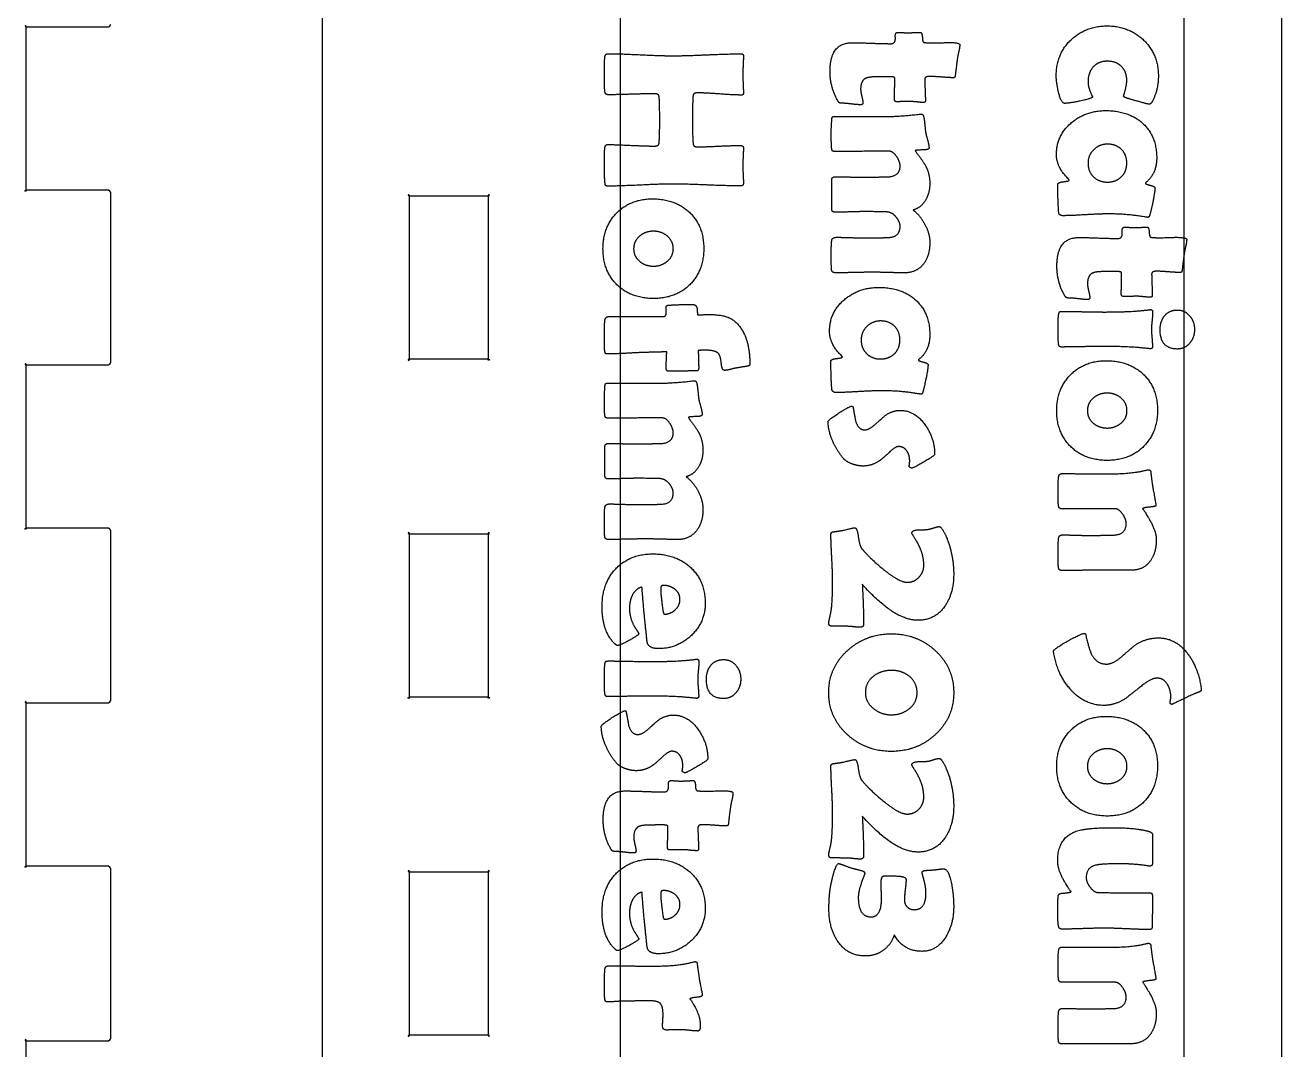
# Model space of a CAD drawing. Header units: millimetres. Extents: x 10 to 778, y 22 to 238.
# Drawn here: x 328.86 to 373.48, y 102.38 to 138.76 of the extents above; entities that cross this region are included whole.
import ezdxf

# ---------------------------------------------------------------- set-up
doc = ezdxf.new("R2010")
doc.units = ezdxf.units.MM
doc.layers.get('0').update_dxf_attribs({"linetype": 'CONTINUOUS'})

msp = doc.modelspace()

# ---------------------------------------------------------------- linework, layer by layer
for p, q in [((359.732, 136.615), (359.732, 136.878)), ((357.5, 132.221), (357.5, 133.283)), ((367.787, 129.699), (367.787, 129.961)), ((349.588, 128.415), (351.519, 128.415)), ((349.445, 122.752), (349.445, 123.814)), ((367.57, 121.587), (365.678, 121.587)), ((368.138, 119.408), (367.02, 119.408)), ((351.677, 110.047), (351.677, 110.31)), ((367.57, 104.776), (365.678, 104.776)), ((368.138, 102.596), (367.02, 102.596))]:
    msp.add_line(p, q)
for points in [[(373.479, 24.801), (373.479, 234.8)], [(339.4, 212.408), (339.4, 47.192)], [(328.9, 96.9), (328.9, 102.7), (328.9, 102.711), (328.885, 102.742), (328.862, 102.738), (328.858, 102.715), (328.889, 102.7), (328.9, 102.7), (331.8, 102.7), (331.816, 102.7), (331.87, 102.73), (331.9, 102.784), (331.9, 102.8), (331.9, 108.8), (331.9, 108.818), (331.87, 108.87), (331.816, 108.899), (331.8, 108.899), (328.9, 108.899), (328.9, 108.89), (328.885, 108.858), (328.862, 108.862), (328.858, 108.886), (328.889, 108.899), (328.9, 108.899), (328.9, 114.7), (328.9, 114.711), (328.885, 114.742), (328.862, 114.738), (328.858, 114.715), (328.889, 114.7), (328.9, 114.7), (331.8, 114.7), (331.816, 114.7), (331.87, 114.73), (331.9, 114.784), (331.9, 114.8), (331.9, 120.8), (331.9, 120.818), (331.87, 120.872), (331.816, 120.901), (331.8, 120.901), (328.9, 120.901), (328.9, 120.891), (328.885, 120.86), (328.862, 120.863), (328.858, 120.887), (328.889, 120.901), (328.9, 120.901), (328.9, 126.699), (331.8, 126.699), (331.816, 126.699), (331.87, 126.73), (331.9, 126.784), (331.9, 126.8), (331.9, 132.8), (331.9, 132.818), (331.87, 132.871), (331.816, 132.9), (331.8, 132.9), (328.9, 132.9), (328.9, 132.89), (328.885, 132.858), (328.862, 132.862), (328.858, 132.886), (328.889, 132.9), (328.9, 132.9), (328.9, 138.7), (331.8, 138.7), (331.816, 138.7), (331.87, 138.73), (331.9, 138.783)]]:
    msp.add_lwpolyline(points)
for points in [[(350, 35), (350, 225), (370, 225), (370, 35)], [(328.9, 138.71), (328.885, 138.742), (328.862, 138.738), (328.858, 138.715), (328.889, 138.7), (328.9, 138.7)], [(342.458, 132.715), (342.489, 132.699), (342.5, 132.699), (342.5, 132.711), (342.485, 132.742), (342.462, 132.738)], [(342.5, 129.8), (342.5, 132.699), (345.301, 132.699), (345.301, 126.901), (345.31, 126.901), (345.342, 126.887), (345.338, 126.863), (345.314, 126.86), (345.301, 126.891), (345.301, 126.901), (342.5, 126.901)], [(345.301, 132.699), (345.31, 132.699), (345.342, 132.715), (345.338, 132.738), (345.314, 132.742), (345.301, 132.711)], [(328.885, 126.742), (328.862, 126.738), (328.858, 126.715), (328.889, 126.699), (328.9, 126.699), (328.9, 126.711)], [(342.458, 126.887), (342.462, 126.863), (342.485, 126.86), (342.5, 126.891), (342.5, 126.901), (342.489, 126.901)], [(342.489, 120.7), (342.5, 120.7), (342.5, 120.711), (342.485, 120.742), (342.462, 120.738), (342.458, 120.715)], [(342.5, 120.7), (345.301, 120.7), (345.31, 120.7), (345.342, 120.715), (345.338, 120.738), (345.314, 120.742), (345.301, 120.711), (345.301, 120.7), (345.301, 114.899), (345.31, 114.899), (345.342, 114.886), (345.338, 114.862), (345.314, 114.858), (345.301, 114.89), (345.301, 114.899), (342.5, 114.899), (342.5, 114.89), (342.485, 114.858), (342.462, 114.862), (342.458, 114.886), (342.489, 114.899), (342.5, 114.899), (342.5, 117.8)], [(342.5, 108.7), (342.5, 108.711), (342.485, 108.742), (342.462, 108.738), (342.458, 108.715), (342.489, 108.7)], [(342.5, 108.7), (345.301, 108.7), (345.301, 102.9), (342.5, 102.9), (342.5, 105.8)], [(345.301, 108.7), (345.31, 108.7), (345.342, 108.715), (345.338, 108.738), (345.314, 108.742), (345.301, 108.711)], [(342.5, 102.89), (342.5, 102.9), (342.489, 102.9), (342.458, 102.886), (342.462, 102.862), (342.485, 102.858)], [(345.301, 102.89), (345.314, 102.858), (345.338, 102.862), (345.342, 102.886), (345.31, 102.9), (345.301, 102.9)]]:
    msp.add_lwpolyline(points, close=True)
for points in [[(359.753, 138.374), (359.753, 138.507), (359.848, 138.507)], [(359.756, 138.329), (359.753, 138.36), (359.753, 138.374)], [(359.756, 138.283), (359.756, 138.297), (359.756, 138.329)], [(359.848, 138.507), (359.904, 138.507), (360.019, 138.499)], [(360.019, 138.499), (360.135, 138.49), (360.191, 138.49)], [(360.191, 138.49), (360.265, 138.49), (360.415, 138.499)], [(360.415, 138.499), (360.566, 138.507), (360.639, 138.507)], [(360.639, 138.507), (360.71, 138.507), (360.717, 138.283)], [(365.986, 138.234), (366.505, 138.735), (367.279, 138.735)], [(367.279, 138.735), (368.047, 138.735), (368.57, 138.232)], [(357.437, 137.127), (357.437, 138.139), (358.211, 138.139)], [(358.211, 138.139), (358.443, 138.139), (358.907, 138.122)], [(358.907, 138.122), (359.371, 138.104), (359.602, 138.104)], [(359.602, 138.104), (359.756, 138.104), (359.756, 138.283)], [(360.717, 138.283), (360.72, 138.157), (360.787, 138.146)], [(360.787, 138.146), (360.92, 138.125), (361.207, 138.132)], [(361.207, 138.132), (361.659, 138.146), (361.638, 138.146)], [(361.638, 138.146), (362.044, 138.146), (362.044, 138.069)], [(362.044, 138.069), (362.044, 137.975), (362.002, 137.8)], [(365.468, 136.962), (365.468, 137.733), (365.986, 138.234)], [(368.57, 138.232), (369.094, 137.73), (369.094, 136.962)], [(349.424, 137.044), (349.424, 137.518), (349.445, 137.647)], [(349.445, 137.647), (349.462, 137.749), (349.553, 137.749)], [(349.553, 137.749), (349.932, 137.749), (350.696, 137.712)], [(350.696, 137.712), (351.459, 137.675), (351.841, 137.675)], [(351.841, 137.675), (352.248, 137.675), (353.062, 137.71)], [(353.062, 137.71), (353.877, 137.745), (354.283, 137.745)], [(354.283, 137.745), (354.361, 137.745), (354.361, 137.672)], [(354.361, 137.672), (354.361, 137.563), (354.35, 137.344)], [(361.95, 137.523), (361.925, 137.344), (361.883, 136.983)], [(362.002, 137.8), (361.957, 137.6), (361.95, 137.523)], [(367.286, 137.481), (366.964, 137.481), (366.78, 137.278)], [(367.786, 137.295), (367.598, 137.481), (367.286, 137.481)], [(349.445, 136.386), (349.424, 136.498), (349.424, 137.044)], [(354.35, 137.344), (354.34, 137.125), (354.34, 137.016)], [(354.34, 137.016), (354.34, 136.904), (354.35, 136.678)], [(357.686, 136.125), (357.437, 136.577), (357.437, 137.127)], [(366.78, 137.278), (366.596, 137.074), (366.596, 136.748)], [(367.973, 136.797), (367.973, 137.109), (367.786, 137.295)], [(354.35, 136.678), (354.361, 136.452), (354.361, 136.34)], [(358.674, 136.861), (358.523, 136.766), (358.523, 136.489)], [(359.08, 136.927), (358.786, 136.927), (358.674, 136.861)], [(359.329, 136.931), (359.161, 136.927), (359.08, 136.927)], [(359.578, 136.931), (359.494, 136.931), (359.329, 136.931)], [(359.732, 136.878), (359.732, 136.931), (359.578, 136.931)], [(359.727, 136.381), (359.732, 136.545), (359.732, 136.615)], [(360.972, 136.941), (360.801, 136.941), (360.801, 136.84)], [(360.801, 136.84), (360.801, 136.717), (360.811, 136.468)], [(361.4, 136.918), (361.116, 136.941), (360.972, 136.941)], [(361.824, 136.896), (361.684, 136.896), (361.4, 136.918)], [(361.883, 136.983), (361.876, 136.896), (361.824, 136.896)], [(365.541, 136.419), (365.468, 136.755), (365.468, 136.962)], [(366.596, 136.748), (366.596, 136.594), (366.675, 136.402)], [(367.917, 136.459), (367.973, 136.668), (367.973, 136.797)], [(369.094, 136.962), (369.094, 136.44), (368.87, 136.044)], [(349.567, 136.291), (349.462, 136.291), (349.445, 136.386)], [(350.385, 136.309), (349.841, 136.291), (349.567, 136.291)], [(351.204, 136.326), (350.93, 136.326), (350.385, 136.309)], [(351.361, 136.249), (351.344, 136.326), (351.204, 136.326)], [(351.389, 135.394), (351.389, 136.126), (351.361, 136.249)], [(352.581, 136.291), (352.553, 136.2), (352.553, 135.394)], [(352.724, 136.358), (352.602, 136.358), (352.581, 136.291)], [(353.511, 136.319), (352.987, 136.358), (352.724, 136.358)], [(354.297, 136.281), (354.035, 136.281), (353.511, 136.319)], [(354.361, 136.34), (354.361, 136.281), (354.297, 136.281)], [(357.766, 136.009), (357.738, 136.03), (357.686, 136.125)], [(358.523, 136.489), (358.523, 136.402), (358.563, 136.239)], [(358.563, 136.239), (358.604, 136.076), (358.604, 136.009)], [(359.721, 136.146), (359.721, 136.216), (359.727, 136.381)], [(359.795, 136.044), (359.721, 136.044), (359.721, 136.146)], [(360.811, 136.468), (360.822, 136.219), (360.822, 136.093)], [(365.769, 135.985), (365.636, 135.985), (365.541, 136.419)], [(366.754, 136.219), (366.754, 136.16), (366.309, 136.065)], [(366.675, 136.402), (366.754, 136.209), (366.754, 136.219)], [(367.861, 136.247), (367.861, 136.251), (367.917, 136.459)], [(367.934, 136.186), (367.861, 136.216), (367.861, 136.247)], [(368.362, 136.058), (368.008, 136.156), (367.934, 136.186)], [(357.894, 135.988), (357.794, 135.988), (357.766, 136.009)], [(358.208, 135.962), (357.994, 135.988), (357.894, 135.988)], [(358.527, 135.936), (358.422, 135.936), (358.208, 135.962)], [(358.604, 136.009), (358.604, 135.936), (358.527, 135.936)], [(360.04, 136.048), (359.879, 136.044), (359.795, 136.044)], [(360.286, 136.051), (360.201, 136.051), (360.04, 136.048)], [(360.527, 136.034), (360.366, 136.051), (360.286, 136.051)], [(360.769, 136.016), (360.689, 136.016), (360.527, 136.034)], [(360.822, 136.093), (360.822, 136.016), (360.769, 136.016)], [(366.309, 136.065), (365.902, 135.985), (365.769, 135.985)], [(366.014, 135.305), (366.519, 135.729), (367.22, 135.729)], [(367.22, 135.729), (368.029, 135.729), (368.523, 135.291)], [(368.775, 135.953), (368.73, 135.953), (368.362, 136.058)], [(368.87, 136.044), (368.821, 135.953), (368.775, 135.953)], [(351.361, 134.546), (351.389, 134.665), (351.389, 135.394)], [(352.553, 135.394), (352.553, 134.644), (352.581, 134.525)], [(357.479, 134.905), (357.479, 135.126), (357.5, 135.406)], [(357.5, 135.406), (357.507, 135.491), (357.525, 135.506)], [(357.525, 135.506), (357.542, 135.522), (357.63, 135.522)], [(357.63, 135.522), (357.91, 135.522), (358.469, 135.519)], [(358.469, 135.519), (359.028, 135.515), (359.308, 135.515)], [(359.308, 135.515), (359.883, 135.515), (360.601, 135.599)], [(360.601, 135.599), (360.643, 135.606), (360.664, 135.606)], [(360.664, 135.606), (360.724, 135.606), (360.745, 135.557)], [(360.745, 135.557), (360.776, 135.48), (360.797, 135.266)], [(360.797, 135.266), (360.822, 135.004), (360.829, 134.954)], [(365.475, 134.173), (365.475, 134.856), (366.014, 135.305)], [(368.523, 135.291), (369.035, 134.835), (369.035, 134.043)], [(357.493, 134.408), (357.479, 134.566), (357.479, 134.905)], [(360.829, 134.954), (360.836, 134.919), (360.902, 134.678)], [(349.424, 133.779), (349.424, 134.329), (349.445, 134.425)], [(349.445, 134.425), (349.466, 134.522), (349.539, 134.522)], [(349.539, 134.522), (349.816, 134.522), (350.371, 134.495)], [(350.371, 134.495), (350.927, 134.469), (351.204, 134.469)], [(351.204, 134.469), (351.34, 134.469), (351.361, 134.546)], [(352.581, 134.525), (352.602, 134.441), (352.724, 134.441)], [(352.724, 134.441), (352.977, 134.441), (353.486, 134.466)], [(353.486, 134.466), (353.996, 134.49), (354.252, 134.49)], [(354.252, 134.49), (354.361, 134.49), (354.361, 134.403)], [(354.361, 134.403), (354.361, 134.301), (354.35, 134.092)], [(357.521, 134.299), (357.5, 134.32), (357.493, 134.408)], [(360.708, 134.331), (360.464, 134.327), (360.464, 134.303)], [(360.951, 134.401), (360.951, 134.334), (360.708, 134.331)], [(360.902, 134.678), (360.951, 134.506), (360.951, 134.401)], [(366.799, 134.341), (366.596, 134.145), (366.596, 133.865)], [(367.286, 134.537), (367.002, 134.537), (366.799, 134.341)], [(367.78, 134.352), (367.588, 134.537), (367.286, 134.537)], [(367.973, 133.865), (367.973, 134.166), (367.78, 134.352)], [(354.35, 134.092), (354.34, 133.884), (354.34, 133.779)], [(357.63, 134.278), (357.542, 134.278), (357.521, 134.299)], [(358.579, 134.282), (357.945, 134.278), (357.63, 134.278)], [(359.532, 134.285), (359.213, 134.285), (358.579, 134.282)], [(359.806, 134.089), (359.676, 134.285), (359.532, 134.285)], [(359.925, 133.756), (359.925, 133.91), (359.806, 134.089)], [(360.464, 134.303), (360.478, 134.268), (360.513, 134.222)], [(360.513, 134.222), (360.759, 133.907), (360.85, 133.725)], [(365.871, 133.332), (365.475, 133.725), (365.475, 134.173)], [(366.596, 133.865), (366.596, 133.567), (366.79, 133.378)], [(367.779, 133.376), (367.973, 133.563), (367.973, 133.865)], [(369.035, 134.043), (369.035, 133.493), (368.649, 133.174)], [(349.445, 133.176), (349.424, 133.39), (349.424, 133.779)], [(354.34, 133.779), (354.34, 133.677), (354.35, 133.469)], [(354.35, 133.469), (354.361, 133.26), (354.361, 133.155)], [(359.424, 133.374), (359.925, 133.374), (359.925, 133.756)], [(360.85, 133.725), (360.979, 133.455), (360.979, 133.139)], [(349.462, 133.078), (349.452, 133.092), (349.445, 133.176)], [(349.553, 133.047), (349.48, 133.047), (349.462, 133.078)], [(350.696, 133.083), (349.932, 133.047), (349.553, 133.047)], [(351.841, 133.12), (351.459, 133.12), (350.696, 133.083)], [(353.061, 133.087), (352.248, 133.12), (351.841, 133.12)], [(354.276, 133.054), (353.874, 133.054), (353.061, 133.087)], [(354.361, 133.155), (354.361, 133.054), (354.276, 133.054)], [(357.5, 133.283), (357.5, 133.381), (357.644, 133.381)], [(357.644, 133.381), (357.808, 133.381), (358.138, 133.371)], [(358.138, 133.371), (358.467, 133.36), (358.635, 133.36)], [(358.635, 133.36), (358.765, 133.36), (359.028, 133.367)], [(359.028, 133.367), (359.29, 133.374), (359.424, 133.374)], [(360.979, 133.139), (360.979, 132.817), (360.836, 132.565)], [(365.524, 133.115), (365.524, 133.182), (365.725, 133.204)], [(365.555, 132.12), (365.524, 132.554), (365.524, 133.115)], [(365.725, 133.204), (365.927, 133.227), (365.93, 133.259)], [(365.93, 133.259), (365.916, 133.287), (365.871, 133.332)], [(366.79, 133.378), (366.985, 133.189), (367.286, 133.189)], [(367.286, 133.189), (367.584, 133.189), (367.779, 133.376)], [(368.649, 133.174), (368.632, 133.16), (368.632, 133.15)], [(368.632, 133.15), (368.632, 133.118), (368.802, 133.078)], [(368.802, 133.078), (368.972, 133.038), (368.972, 132.982)], [(368.972, 132.982), (368.972, 132.852), (368.898, 132.488)], [(349.865, 132.097), (350.356, 132.595), (351.126, 132.595)], [(351.126, 132.595), (351.939, 132.595), (352.446, 132.118)], [(360.836, 132.565), (360.674, 132.281), (360.384, 132.197)], [(349.375, 130.829), (349.375, 131.6), (349.865, 132.097)], [(352.446, 132.118), (352.952, 131.642), (352.952, 130.829)], [(357.616, 132.12), (357.5, 132.12), (357.5, 132.221)], [(358.118, 132.13), (357.784, 132.12), (357.616, 132.12)], [(358.618, 132.141), (358.453, 132.141), (358.118, 132.13)], [(359.48, 132.127), (359.333, 132.141), (358.618, 132.141)], [(359.786, 131.946), (359.648, 132.109), (359.48, 132.127)], [(360.384, 132.197), (360.636, 132.011), (360.808, 131.685)], [(365.706, 131.997), (365.566, 131.997), (365.555, 132.12)], [(368.898, 132.488), (368.828, 132.141), (368.779, 131.99)], [(359.925, 131.619), (359.925, 131.783), (359.786, 131.946)], [(360.808, 131.685), (360.979, 131.359), (360.979, 131.051)], [(366.505, 132.029), (365.972, 131.997), (365.706, 131.997)], [(367.307, 132.06), (367.037, 132.06), (366.505, 132.029)], [(368.649, 131.948), (368.015, 132.06), (367.307, 132.06)], [(368.723, 131.938), (368.709, 131.938), (368.649, 131.948)], [(368.779, 131.99), (368.758, 131.938), (368.723, 131.938)], [(350.682, 131.277), (350.464, 131.098), (350.464, 130.822)], [(351.169, 131.445), (350.885, 131.445), (350.682, 131.277)], [(351.652, 131.277), (351.449, 131.445), (351.169, 131.445)], [(351.869, 130.822), (351.869, 131.098), (351.652, 131.277)], [(357.5, 131.125), (357.521, 131.23), (357.672, 131.23)], [(357.672, 131.23), (357.833, 131.23), (358.153, 131.219)], [(358.153, 131.219), (358.474, 131.209), (358.635, 131.209)], [(358.635, 131.209), (359.248, 131.209), (359.508, 131.223)], [(359.508, 131.223), (359.925, 131.244), (359.925, 131.619)], [(365.492, 130.21), (365.492, 131.223), (366.267, 131.223)], [(366.267, 131.223), (366.498, 131.223), (366.962, 131.205)], [(366.962, 131.205), (367.426, 131.188), (367.658, 131.188)], [(367.658, 131.188), (367.812, 131.188), (367.812, 131.367)], [(367.808, 131.458), (367.808, 131.591), (367.903, 131.591)], [(367.812, 131.412), (367.808, 131.444), (367.808, 131.458)], [(367.812, 131.367), (367.812, 131.381), (367.812, 131.412)], [(367.903, 131.591), (367.959, 131.591), (368.075, 131.582)], [(368.075, 131.582), (368.19, 131.573), (368.246, 131.573)], [(368.246, 131.573), (368.32, 131.573), (368.471, 131.582)], [(368.471, 131.582), (368.621, 131.591), (368.695, 131.591)], [(368.695, 131.591), (368.765, 131.591), (368.772, 131.367)], [(368.772, 131.367), (368.775, 131.24), (368.842, 131.23)], [(368.842, 131.23), (368.975, 131.209), (369.262, 131.216)], [(369.262, 131.216), (369.714, 131.23), (369.693, 131.23)], [(369.693, 131.23), (370.1, 131.23), (370.1, 131.153)], [(349.872, 129.544), (349.375, 130.033), (349.375, 130.829)], [(350.464, 130.822), (350.464, 130.548), (350.682, 130.37)], [(351.657, 130.377), (351.869, 130.548), (351.869, 130.822)], [(352.952, 130.829), (352.952, 130.037), (352.456, 129.546)], [(357.479, 130.592), (357.479, 131.02), (357.5, 131.125)], [(360.979, 131.051), (360.979, 130.589), (360.766, 130.298)], [(370.058, 130.883), (370.012, 130.683), (370.005, 130.606)], [(370.1, 131.153), (370.1, 131.058), (370.058, 130.883)], [(350.682, 130.37), (350.885, 130.205), (351.169, 130.205)], [(351.169, 130.205), (351.445, 130.205), (351.657, 130.377)], [(357.493, 130.074), (357.479, 130.179), (357.479, 130.592)], [(360.766, 130.298), (360.524, 129.968), (360.075, 129.968)], [(370.005, 130.606), (369.981, 130.427), (369.939, 130.067)], [(357.63, 129.968), (357.507, 129.968), (357.493, 130.074)], [(358.294, 129.979), (357.85, 129.968), (357.63, 129.968)], [(358.958, 129.989), (358.737, 129.989), (358.294, 129.979)], [(359.516, 129.979), (359.143, 129.989), (358.958, 129.989)], [(360.075, 129.968), (359.89, 129.968), (359.516, 129.979)], [(365.741, 129.208), (365.492, 129.66), (365.492, 130.21)], [(366.729, 129.944), (366.578, 129.849), (366.578, 129.573)], [(367.136, 130.011), (366.841, 130.011), (366.729, 129.944)], [(367.384, 130.014), (367.216, 130.011), (367.136, 130.011)], [(367.633, 130.014), (367.549, 130.014), (367.384, 130.014)], [(367.787, 129.961), (367.787, 130.014), (367.633, 130.014)], [(369.028, 130.025), (368.856, 130.025), (368.856, 129.923)], [(368.856, 129.923), (368.856, 129.8), (368.867, 129.552)], [(369.455, 130.002), (369.171, 130.025), (369.028, 130.025)], [(369.879, 129.979), (369.739, 129.979), (369.455, 130.002)], [(369.939, 130.067), (369.932, 129.979), (369.879, 129.979)], [(351.169, 129.056), (350.37, 129.056), (349.872, 129.544)], [(352.456, 129.546), (351.96, 129.056), (351.169, 129.056)], [(357.959, 129.026), (358.464, 129.45), (359.164, 129.45)], [(359.164, 129.45), (359.974, 129.45), (360.468, 129.012)], [(366.578, 129.573), (366.578, 129.485), (366.619, 129.322)], [(367.777, 129.229), (367.777, 129.299), (367.782, 129.464)], [(367.782, 129.464), (367.787, 129.629), (367.787, 129.699)], [(368.867, 129.552), (368.877, 129.303), (368.877, 129.177)], [(357.419, 127.894), (357.419, 128.577), (357.959, 129.026)], [(360.468, 129.012), (360.979, 128.556), (360.979, 127.765)], [(365.822, 129.093), (365.794, 129.114), (365.741, 129.208)], [(365.95, 129.071), (365.85, 129.071), (365.822, 129.093)], [(366.263, 129.045), (366.049, 129.071), (365.95, 129.071)], [(366.582, 129.019), (366.477, 129.019), (366.263, 129.045)], [(366.659, 129.093), (366.659, 129.019), (366.582, 129.019)], [(366.619, 129.322), (366.659, 129.159), (366.659, 129.093)], [(367.85, 129.128), (367.777, 129.128), (367.777, 129.229)], [(368.096, 129.131), (367.934, 129.128), (367.85, 129.128)], [(368.341, 129.135), (368.257, 129.135), (368.096, 129.131)], [(368.583, 129.117), (368.422, 129.135), (368.341, 129.135)], [(368.824, 129.1), (368.744, 129.1), (368.583, 129.117)], [(368.877, 129.177), (368.877, 129.1), (368.824, 129.1)], [(351.519, 128.415), (351.621, 128.415), (351.621, 128.555)], [(351.614, 128.712), (351.614, 128.81), (351.67, 128.814)], [(351.617, 128.634), (351.614, 128.688), (351.614, 128.712)], [(351.621, 128.555), (351.621, 128.579), (351.617, 128.634)], [(351.67, 128.814), (351.974, 128.845), (352.556, 128.845)], [(352.556, 128.845), (352.686, 128.845), (352.714, 128.712)], [(352.714, 128.712), (352.724, 128.593), (352.731, 128.471)], [(365.555, 128.497), (365.569, 128.574), (365.601, 128.591)], [(365.601, 128.591), (365.615, 128.598), (365.706, 128.598)], [(365.706, 128.598), (365.948, 128.598), (366.433, 128.588)], [(366.433, 128.588), (366.918, 128.577), (367.164, 128.577)], [(367.164, 128.577), (368.159, 128.577), (368.747, 128.655)], [(368.747, 128.655), (368.803, 128.662), (368.821, 128.662)], [(368.821, 128.662), (368.891, 128.662), (368.891, 128.567)], [(368.891, 128.567), (368.891, 128.469), (368.87, 128.267)], [(369.311, 128.437), (369.48, 128.648), (369.767, 128.648)], [(369.767, 128.648), (370.04, 128.648), (370.215, 128.43)], [(349.424, 127.78), (349.424, 128.176), (349.445, 128.295)], [(349.445, 128.295), (349.466, 128.415), (349.588, 128.415)], [(352.731, 128.471), (353.012, 128.488), (353.169, 128.488)], [(353.169, 128.488), (353.772, 128.488), (354.045, 128.253)], [(354.045, 128.253), (354.588, 127.787), (354.588, 126.747)], [(358.744, 128.062), (358.541, 127.866), (358.541, 127.586)], [(359.231, 128.259), (358.947, 128.259), (358.744, 128.062)], [(359.725, 128.073), (359.532, 128.259), (359.231, 128.259)], [(359.918, 127.586), (359.918, 127.887), (359.725, 128.073)], [(365.534, 127.957), (365.534, 128.378), (365.555, 128.497)], [(368.87, 128.267), (368.849, 128.066), (368.849, 127.964)], [(369.157, 127.95), (369.157, 128.245), (369.311, 128.437)], [(370.215, 128.43), (370.377, 128.231), (370.377, 127.95)], [(349.438, 127.185), (349.424, 127.304), (349.424, 127.78)], [(357.815, 127.053), (357.419, 127.446), (357.419, 127.894)], [(360.979, 127.765), (360.979, 127.214), (360.594, 126.896)], [(365.555, 127.421), (365.534, 127.54), (365.534, 127.957)], [(368.849, 127.964), (368.849, 127.863), (368.867, 127.659)], [(368.867, 127.659), (368.884, 127.456), (368.884, 127.355)], [(369.767, 127.263), (369.157, 127.263), (369.157, 127.95)], [(370.377, 127.95), (370.377, 127.677), (370.212, 127.477)], [(349.522, 127.087), (349.448, 127.087), (349.438, 127.185)], [(352.977, 127.223), (352.861, 127.223), (352.759, 127.206)], [(352.759, 127.206), (352.759, 127.108), (352.766, 126.901)], [(353.471, 127.108), (353.344, 127.223), (352.977, 127.223)], [(358.541, 127.586), (358.541, 127.288), (358.735, 127.099)], [(359.723, 127.097), (359.918, 127.285), (359.918, 127.586)], [(365.643, 127.334), (365.569, 127.334), (365.555, 127.421)], [(366.402, 127.344), (365.895, 127.334), (365.643, 127.334)], [(367.164, 127.355), (366.908, 127.355), (366.402, 127.344)], [(368.747, 127.278), (368.064, 127.355), (367.164, 127.355)], [(368.814, 127.271), (368.8, 127.271), (368.747, 127.278)], [(368.884, 127.355), (368.884, 127.271), (368.814, 127.271)], [(370.212, 127.477), (370.037, 127.263), (369.767, 127.263)], [(350.215, 127.111), (349.77, 127.087), (349.522, 127.087)], [(350.909, 127.143), (350.71, 127.139), (350.215, 127.111)], [(351.642, 127.164), (351.379, 127.153), (350.909, 127.143)], [(351.621, 126.568), (351.621, 126.946), (351.642, 127.164)], [(352.766, 126.901), (352.773, 126.694), (352.773, 126.589)], [(353.576, 126.754), (353.544, 127.041), (353.471, 127.108)], [(353.684, 126.505), (353.6, 126.505), (353.576, 126.754)], [(354.588, 126.747), (354.588, 126.677), (354.546, 126.663)], [(357.468, 126.836), (357.468, 126.903), (357.67, 126.925)], [(357.5, 125.841), (357.468, 126.275), (357.468, 126.836)], [(357.67, 126.925), (357.871, 126.948), (357.875, 126.98)], [(357.875, 126.98), (357.861, 127.008), (357.815, 127.053)], [(358.735, 127.099), (358.93, 126.91), (359.231, 126.91)], [(359.231, 126.91), (359.529, 126.91), (359.723, 127.097)], [(360.594, 126.896), (360.576, 126.882), (360.576, 126.871)], [(360.576, 126.871), (360.576, 126.84), (360.746, 126.799)], [(360.746, 126.799), (360.916, 126.759), (360.916, 126.703)], [(365.976, 126.349), (366.466, 126.847), (367.237, 126.847)], [(367.237, 126.847), (368.05, 126.847), (368.556, 126.37)], [(351.705, 126.477), (351.621, 126.477), (351.621, 126.568)], [(352.2, 126.48), (351.869, 126.477), (351.705, 126.477)], [(352.696, 126.484), (352.532, 126.484), (352.2, 126.48)], [(352.773, 126.589), (352.773, 126.484), (352.696, 126.484)], [(353.884, 126.536), (353.754, 126.505), (353.684, 126.505)], [(354.08, 126.582), (354.052, 126.578), (353.884, 126.536)], [(354.546, 126.663), (354.389, 126.635), (354.08, 126.582)], [(360.916, 126.703), (360.916, 126.573), (360.843, 126.209)], [(365.485, 125.081), (365.485, 125.851), (365.976, 126.349)], [(368.556, 126.37), (369.063, 125.893), (369.063, 125.081)], [(349.424, 125.436), (349.424, 125.657), (349.445, 125.937)], [(349.445, 125.937), (349.452, 126.021), (349.469, 126.037)], [(349.469, 126.037), (349.487, 126.053), (349.574, 126.053)], [(349.574, 126.053), (349.855, 126.053), (350.413, 126.049)], [(350.413, 126.049), (350.972, 126.046), (351.253, 126.046)], [(351.253, 126.046), (351.827, 126.046), (352.546, 126.13)], [(352.546, 126.13), (352.588, 126.137), (352.609, 126.137)], [(352.609, 126.137), (352.668, 126.137), (352.689, 126.088)], [(352.689, 126.088), (352.721, 126.011), (352.742, 125.797)], [(357.651, 125.718), (357.511, 125.718), (357.5, 125.841)], [(360.843, 126.209), (360.773, 125.862), (360.724, 125.711)], [(349.438, 124.939), (349.424, 125.096), (349.424, 125.436)], [(352.742, 125.797), (352.766, 125.534), (352.773, 125.485)], [(352.773, 125.485), (352.78, 125.45), (352.847, 125.208)], [(358.45, 125.75), (357.917, 125.718), (357.651, 125.718)], [(359.252, 125.781), (358.982, 125.781), (358.45, 125.75)], [(360.594, 125.669), (359.96, 125.781), (359.252, 125.781)], [(360.667, 125.659), (360.653, 125.659), (360.594, 125.669)], [(360.724, 125.711), (360.703, 125.659), (360.667, 125.659)], [(366.792, 125.529), (366.575, 125.35), (366.575, 125.074)], [(367.279, 125.697), (366.995, 125.697), (366.792, 125.529)], [(367.763, 125.529), (367.56, 125.697), (367.279, 125.697)], [(367.98, 125.074), (367.98, 125.35), (367.763, 125.529)], [(352.847, 125.208), (352.896, 125.037), (352.896, 124.932)], [(357.37, 124.678), (357.37, 124.748), (357.751, 124.991)], [(357.751, 124.991), (358.131, 125.235), (358.215, 125.235)], [(358.215, 125.235), (358.246, 125.235), (358.253, 125.196)], [(358.253, 125.196), (358.299, 124.951), (358.344, 124.702)], [(359.399, 124.905), (359.651, 125.084), (359.932, 125.084)], [(359.932, 125.084), (360.457, 125.084), (360.825, 124.552)], [(365.983, 123.796), (365.485, 124.285), (365.485, 125.081)], [(366.575, 125.074), (366.575, 124.8), (366.792, 124.622)], [(367.768, 124.629), (367.98, 124.8), (367.98, 125.074)], [(369.063, 125.081), (369.063, 124.289), (368.567, 123.798)], [(349.466, 124.83), (349.445, 124.851), (349.438, 124.939)], [(349.574, 124.809), (349.487, 124.809), (349.466, 124.83)], [(350.524, 124.813), (349.89, 124.809), (349.574, 124.809)], [(351.477, 124.816), (351.158, 124.816), (350.524, 124.813)], [(351.75, 124.62), (351.621, 124.816), (351.477, 124.816)], [(351.869, 124.287), (351.869, 124.441), (351.75, 124.62)], [(352.652, 124.862), (352.409, 124.858), (352.409, 124.834)], [(352.409, 124.834), (352.423, 124.799), (352.458, 124.753)], [(352.458, 124.753), (352.703, 124.438), (352.794, 124.255)], [(352.896, 124.932), (352.896, 124.865), (352.652, 124.862)], [(357.532, 123.987), (357.37, 124.362), (357.37, 124.678)], [(358.344, 124.702), (358.443, 124.394), (358.667, 124.394)], [(358.667, 124.394), (358.821, 124.394), (359.024, 124.573)], [(359.024, 124.573), (359.378, 124.891), (359.399, 124.905)], [(360.825, 124.552), (361.151, 124.075), (361.151, 123.532)], [(366.792, 124.622), (366.995, 124.457), (367.279, 124.457)], [(367.279, 124.457), (367.556, 124.457), (367.768, 124.629)], [(351.368, 123.905), (351.869, 123.905), (351.869, 124.287)], [(352.794, 124.255), (352.924, 123.986), (352.924, 123.67)], [(349.445, 123.814), (349.445, 123.912), (349.588, 123.912)], [(349.588, 123.912), (349.753, 123.912), (350.082, 123.902)], [(350.082, 123.902), (350.412, 123.891), (350.58, 123.891)], [(350.58, 123.891), (350.71, 123.891), (350.972, 123.898)], [(350.972, 123.898), (351.235, 123.905), (351.368, 123.905)], [(352.924, 123.67), (352.924, 123.348), (352.78, 123.096)], [(357.91, 123.381), (357.686, 123.641), (357.532, 123.987)], [(359.564, 123.619), (359.28, 123.35), (359.182, 123.287)], [(359.876, 123.798), (359.753, 123.798), (359.564, 123.619)], [(360.173, 123.63), (360.068, 123.798), (359.876, 123.798)], [(360.265, 123.283), (360.265, 123.49), (360.173, 123.63)], [(367.279, 123.308), (366.48, 123.308), (365.983, 123.796)], [(368.567, 123.798), (368.071, 123.308), (367.279, 123.308)], [(358.232, 123.178), (358.012, 123.259), (357.91, 123.381)], [(358.611, 123.108), (358.432, 123.108), (358.232, 123.178)], [(359.182, 123.287), (358.916, 123.108), (358.611, 123.108)], [(360.24, 123.087), (360.265, 123.185), (360.265, 123.283)], [(360.774, 123.255), (360.398, 123.034), (360.335, 123.034)], [(361.151, 123.532), (361.151, 123.476), (360.774, 123.255)], [(349.56, 122.651), (349.445, 122.651), (349.445, 122.752)], [(352.78, 123.096), (352.619, 122.812), (352.328, 122.728)], [(352.328, 122.728), (352.581, 122.542), (352.752, 122.216)], [(360.335, 123.034), (360.3, 123.034), (360.24, 123.087)], [(365.534, 122.197), (365.534, 122.607), (365.555, 122.73)], [(365.555, 122.73), (365.573, 122.838), (365.671, 122.838)], [(365.671, 122.838), (365.944, 122.838), (366.494, 122.835)], [(366.494, 122.835), (367.044, 122.831), (367.321, 122.831)], [(367.321, 122.831), (368.194, 122.831), (368.691, 122.968)], [(368.691, 122.968), (368.723, 122.975), (368.744, 122.975)], [(368.744, 122.975), (368.8, 122.975), (368.821, 122.922)], [(368.821, 122.922), (368.845, 122.701), (368.898, 122.334)], [(350.063, 122.661), (349.728, 122.651), (349.56, 122.651)], [(350.562, 122.672), (350.398, 122.672), (350.063, 122.661)], [(351.424, 122.658), (351.277, 122.672), (350.562, 122.672)], [(351.731, 122.477), (351.593, 122.64), (351.424, 122.658)], [(351.869, 122.15), (351.869, 122.314), (351.731, 122.477)], [(368.898, 122.334), (369.007, 121.776), (369.007, 121.706)], [(351.452, 121.754), (351.869, 121.775), (351.869, 122.15)], [(352.752, 122.216), (352.924, 121.89), (352.924, 121.582)], [(365.548, 121.696), (365.534, 121.818), (365.534, 122.197)], [(349.424, 121.123), (349.424, 121.55), (349.445, 121.656)], [(349.445, 121.656), (349.466, 121.761), (349.616, 121.761)], [(349.616, 121.761), (349.778, 121.761), (350.098, 121.75)], [(350.098, 121.75), (350.419, 121.74), (350.58, 121.74)], [(350.58, 121.74), (351.193, 121.74), (351.452, 121.754)], [(352.924, 121.582), (352.924, 121.119), (352.71, 120.829)], [(365.678, 121.587), (365.562, 121.587), (365.548, 121.696)], [(367.833, 121.391), (367.7, 121.587), (367.57, 121.587)], [(367.952, 121.072), (367.952, 121.209), (367.833, 121.391)], [(368.77, 121.647), (368.534, 121.626), (368.534, 121.587)], [(368.534, 121.587), (368.534, 121.626), (368.777, 121.211)], [(369.007, 121.706), (369.007, 121.668), (368.77, 121.647)], [(349.438, 120.604), (349.424, 120.71), (349.424, 121.123)], [(361.126, 120.915), (361.249, 120.957), (361.309, 120.957)], [(361.309, 120.957), (361.354, 120.957), (361.396, 120.897)], [(367.472, 120.655), (367.952, 120.655), (367.952, 121.072)], [(368.777, 121.211), (369.021, 120.795), (369.021, 120.484)], [(349.574, 120.499), (349.452, 120.499), (349.438, 120.604)], [(350.238, 120.51), (349.795, 120.499), (349.574, 120.499)], [(350.902, 120.52), (350.682, 120.52), (350.238, 120.51)], [(351.461, 120.51), (351.088, 120.52), (350.902, 120.52)], [(352.02, 120.499), (351.834, 120.499), (351.461, 120.51)], [(352.71, 120.829), (352.468, 120.499), (352.02, 120.499)], [(357.468, 120.673), (357.468, 120.764), (357.556, 120.774)], [(357.498, 119.87), (357.468, 120.41), (357.468, 120.673)], [(357.556, 120.774), (357.675, 120.785), (357.91, 120.827)], [(357.91, 120.827), (358.267, 120.915), (358.32, 120.915)], [(358.32, 120.915), (358.397, 120.915), (358.436, 120.62)], [(358.436, 120.62), (358.481, 120.277), (358.562, 120.179)], [(360.342, 120.725), (360.342, 120.844), (360.622, 120.844)], [(360.45, 120.536), (360.342, 120.708), (360.342, 120.725)], [(360.653, 120.147), (360.583, 120.333), (360.45, 120.536)], [(360.622, 120.844), (360.839, 120.844), (360.937, 120.862)], [(360.937, 120.862), (360.983, 120.869), (361.126, 120.915)], [(361.396, 120.897), (361.603, 120.606), (361.722, 120.119)], [(365.534, 120.011), (365.534, 120.452), (365.555, 120.557)], [(365.555, 120.557), (365.576, 120.662), (365.699, 120.662)], [(365.699, 120.662), (365.864, 120.662), (366.197, 120.652)], [(366.197, 120.652), (366.529, 120.641), (366.698, 120.641)], [(366.698, 120.641), (366.827, 120.641), (367.085, 120.648)], [(367.085, 120.648), (367.342, 120.655), (367.472, 120.655)], [(369.021, 120.484), (369.021, 120.039), (368.81, 119.741)], [(358.562, 120.179), (358.859, 119.825), (359.315, 119.453)], [(360.766, 119.59), (360.766, 119.87), (360.653, 120.147)], [(361.722, 120.119), (361.827, 119.685), (361.827, 119.275)], [(349.83, 119.462), (350.324, 119.988), (351.151, 119.988)], [(351.151, 119.988), (351.957, 119.988), (352.472, 119.518)], [(357.528, 119.061), (357.528, 119.331), (357.498, 119.87)], [(360.596, 119.161), (360.766, 119.341), (360.766, 119.59)], [(365.548, 119.499), (365.534, 119.597), (365.534, 120.011)], [(368.81, 119.741), (368.569, 119.408), (368.138, 119.408)], [(349.343, 118.117), (349.343, 118.951), (349.83, 119.462)], [(352.472, 119.518), (353.005, 119.035), (353.005, 118.236)], [(359.315, 119.453), (359.89, 118.98), (360.177, 118.98)], [(360.177, 118.98), (360.426, 118.98), (360.596, 119.161)], [(361.827, 119.275), (361.827, 118.609), (361.533, 118.16)], [(365.657, 119.401), (365.562, 119.401), (365.548, 119.499)], [(366.338, 119.404), (365.885, 119.401), (365.657, 119.401)], [(367.02, 119.408), (366.792, 119.408), (366.338, 119.404)], [(350.759, 118.81), (350.531, 118.761), (350.412, 118.513)], [(350.867, 117.577), (350.822, 117.991), (350.759, 118.81)], [(351.519, 118.87), (351.424, 118.87), (351.424, 118.772)], [(351.424, 118.772), (351.424, 118.513), (351.505, 117.966)], [(351.922, 118.737), (351.75, 118.87), (351.519, 118.87)], [(352.108, 118.372), (352.108, 118.593), (351.922, 118.737)], [(357.458, 117.87), (357.528, 118.189), (357.528, 119.061)], [(360.555, 117.631), (359.711, 117.631), (358.583, 118.91)], [(358.583, 118.91), (358.628, 118.003), (358.628, 117.488)], [(350.412, 118.513), (350.314, 118.309), (350.314, 118.05)], [(351.943, 118.005), (352.108, 118.159), (352.108, 118.372)], [(349.802, 116.789), (349.343, 117.216), (349.343, 118.117)], [(350.314, 118.05), (350.314, 117.738), (350.482, 117.423)], [(351.505, 117.966), (351.522, 117.85), (351.561, 117.85)], [(351.561, 117.85), (351.778, 117.85), (351.943, 118.005)], [(353.005, 118.236), (353.005, 117.563), (352.514, 117.094)], [(357.391, 117.54), (357.391, 117.582), (357.458, 117.87)], [(361.533, 118.16), (361.19, 117.631), (360.555, 117.631)], [(350.482, 117.423), (350.566, 117.29), (350.65, 117.157)], [(350.944, 116.852), (350.937, 116.89), (350.867, 117.577)], [(357.479, 117.425), (357.391, 117.425), (357.391, 117.54)], [(357.747, 117.421), (357.567, 117.425), (357.479, 117.425)], [(358.012, 117.418), (357.927, 117.418), (357.747, 117.421)], [(358.257, 117.4), (358.096, 117.418), (358.012, 117.418)], [(358.499, 117.383), (358.418, 117.383), (358.257, 117.4)], [(358.628, 117.488), (358.628, 117.383), (358.499, 117.383)], [(350.293, 116.91), (349.97, 116.736), (349.883, 116.736)], [(350.65, 117.157), (350.615, 117.083), (350.293, 116.91)], [(352.514, 117.094), (352.023, 116.624), (351.347, 116.624)], [(358.064, 116.563), (358.712, 117.151), (359.616, 117.151)], [(359.616, 117.151), (360.524, 117.151), (361.165, 116.563)], [(365.865, 116.889), (366.358, 117.165), (366.466, 117.165)], [(366.466, 117.165), (366.505, 117.165), (366.515, 117.113)], [(366.515, 117.113), (366.631, 116.605), (366.712, 116.44)], [(368.288, 116.762), (368.653, 117.004), (369.094, 117.004)], [(369.094, 117.004), (369.735, 117.004), (370.159, 116.412)], [(349.883, 116.736), (349.858, 116.736), (349.802, 116.789)], [(351.347, 116.624), (350.993, 116.624), (350.944, 116.852)], [(357.391, 115.063), (357.391, 115.96), (358.064, 116.563)], [(361.165, 116.563), (361.827, 115.96), (361.827, 115.063)], [(365.373, 116.531), (365.373, 116.612), (365.865, 116.889)], [(365.377, 116.486), (365.373, 116.514), (365.373, 116.531)], [(365.948, 115.207), (365.499, 115.732), (365.377, 116.486)], [(367.759, 116.314), (368.236, 116.727), (368.288, 116.762)], [(349.424, 115.545), (349.424, 115.965), (349.445, 116.084)], [(349.445, 116.084), (349.459, 116.162), (349.49, 116.179)], [(349.49, 116.179), (349.504, 116.186), (349.595, 116.186)], [(349.595, 116.186), (349.837, 116.186), (350.322, 116.176)], [(350.322, 116.176), (350.808, 116.165), (351.053, 116.165)], [(351.053, 116.165), (352.048, 116.165), (352.637, 116.242)], [(352.637, 116.242), (352.693, 116.249), (352.71, 116.249)], [(352.71, 116.249), (352.78, 116.249), (352.78, 116.155)], [(352.78, 116.155), (352.78, 116.056), (352.759, 115.855)], [(353.047, 115.538), (353.047, 115.832), (353.201, 116.025)], [(353.201, 116.025), (353.369, 116.235), (353.656, 116.235)], [(353.656, 116.235), (353.93, 116.235), (354.105, 116.018)], [(354.105, 116.018), (354.266, 115.818), (354.266, 115.538)], [(366.712, 116.44), (366.894, 116.076), (367.251, 116.076)], [(367.251, 116.076), (367.479, 116.076), (367.759, 116.314)], [(370.159, 116.412), (370.51, 115.929), (370.615, 115.224)], [(352.759, 115.855), (352.738, 115.653), (352.738, 115.552)], [(358.982, 115.645), (358.691, 115.42), (358.691, 115.063)], [(359.616, 115.851), (359.252, 115.851), (358.982, 115.645)], [(360.247, 115.645), (359.988, 115.851), (359.616, 115.851)], [(360.527, 115.063), (360.527, 115.424), (360.247, 115.645)], [(369.049, 115.575), (368.835, 115.575), (368.523, 115.322)], [(369.42, 115.347), (369.287, 115.575), (369.049, 115.575)], [(349.445, 115.009), (349.424, 115.128), (349.424, 115.545)], [(352.738, 115.552), (352.738, 115.45), (352.756, 115.247)], [(352.756, 115.247), (352.773, 115.044), (352.773, 114.942)], [(353.656, 114.851), (353.047, 114.851), (353.047, 115.538)], [(354.266, 115.538), (354.266, 115.265), (354.101, 115.065)], [(367.167, 114.608), (366.456, 114.608), (365.948, 115.207)], [(368.523, 115.322), (367.963, 114.877), (367.934, 114.856)], [(369.536, 114.905), (369.536, 115.158), (369.42, 115.347)], [(370.618, 115.165), (370.618, 115.112), (370.534, 115.081)], [(370.615, 115.224), (370.618, 115.186), (370.618, 115.165)], [(349.532, 114.921), (349.459, 114.921), (349.445, 115.009)], [(350.291, 114.932), (349.785, 114.921), (349.532, 114.921)], [(351.053, 114.942), (350.797, 114.942), (350.291, 114.932)], [(352.637, 114.865), (351.953, 114.942), (351.053, 114.942)], [(352.703, 114.858), (352.689, 114.858), (352.637, 114.865)], [(352.773, 114.942), (352.773, 114.858), (352.703, 114.858)], [(354.101, 115.065), (353.926, 114.851), (353.656, 114.851)], [(358.064, 113.56), (357.391, 114.166), (357.391, 115.063)], [(358.691, 115.063), (358.691, 114.72), (358.989, 114.488)], [(360.244, 114.485), (360.527, 114.709), (360.527, 115.063)], [(361.827, 115.063), (361.827, 114.166), (361.165, 113.563)], [(367.934, 114.856), (367.549, 114.608), (367.167, 114.608)], [(369.515, 114.709), (369.515, 114.737), (369.525, 114.804)], [(369.574, 114.646), (369.515, 114.646), (369.515, 114.709)], [(369.525, 114.804), (369.536, 114.87), (369.536, 114.905)], [(370.534, 115.081), (370.279, 114.989), (369.609, 114.657)], [(349.695, 114.173), (350.075, 114.417), (350.159, 114.417)], [(350.159, 114.417), (350.191, 114.417), (350.198, 114.378)], [(350.198, 114.378), (350.244, 114.133), (350.289, 113.884)], [(351.344, 114.087), (351.596, 114.266), (351.876, 114.266)], [(351.876, 114.266), (352.402, 114.266), (352.77, 113.733)], [(358.989, 114.488), (359.262, 114.275), (359.616, 114.275)], [(359.616, 114.275), (359.977, 114.275), (360.244, 114.485)], [(369.609, 114.657), (369.588, 114.646), (369.574, 114.646)], [(349.315, 113.859), (349.315, 113.93), (349.695, 114.173)], [(349.476, 113.169), (349.315, 113.544), (349.315, 113.859)], [(350.289, 113.884), (350.387, 113.576), (350.611, 113.576)], [(350.969, 113.754), (351.323, 114.073), (351.344, 114.087)], [(365.976, 113.721), (366.466, 114.219), (367.237, 114.219)], [(367.237, 114.219), (368.05, 114.219), (368.556, 113.742)], [(350.611, 113.576), (350.766, 113.576), (350.969, 113.754)], [(352.77, 113.733), (353.096, 113.257), (353.096, 112.714)], [(359.616, 112.975), (358.712, 112.975), (358.064, 113.56)], [(361.165, 113.563), (360.52, 112.975), (359.616, 112.975)], [(365.485, 112.453), (365.485, 113.224), (365.976, 113.721)], [(368.556, 113.742), (369.063, 113.266), (369.063, 112.453)], [(349.855, 112.563), (349.63, 112.822), (349.476, 113.169)], [(351.82, 112.98), (351.698, 112.98), (351.508, 112.801)], [(352.118, 112.812), (352.013, 112.98), (351.82, 112.98)], [(366.792, 112.901), (366.575, 112.723), (366.575, 112.446)], [(367.279, 113.069), (366.995, 113.069), (366.792, 112.901)], [(367.763, 112.901), (367.56, 113.069), (367.279, 113.069)], [(367.98, 112.446), (367.98, 112.723), (367.763, 112.901)], [(350.177, 112.36), (349.956, 112.44), (349.855, 112.563)], [(351.126, 112.468), (350.86, 112.29), (350.555, 112.29)], [(351.508, 112.801), (351.225, 112.532), (351.126, 112.468)], [(352.209, 112.465), (352.209, 112.672), (352.118, 112.812)], [(352.185, 112.269), (352.209, 112.367), (352.209, 112.465)], [(353.096, 112.714), (353.096, 112.658), (352.719, 112.437)], [(357.468, 112.442), (357.468, 112.533), (357.556, 112.544)], [(357.556, 112.544), (357.675, 112.554), (357.91, 112.596)], [(357.91, 112.596), (358.267, 112.684), (358.32, 112.684)], [(358.32, 112.684), (358.397, 112.684), (358.436, 112.39)], [(360.342, 112.495), (360.342, 112.614), (360.622, 112.614)], [(360.45, 112.306), (360.342, 112.477), (360.342, 112.495)], [(360.622, 112.614), (360.839, 112.614), (360.937, 112.631)], [(360.937, 112.631), (360.983, 112.638), (361.126, 112.684)], [(361.126, 112.684), (361.249, 112.726), (361.309, 112.726)], [(361.309, 112.726), (361.354, 112.726), (361.396, 112.666)], [(361.396, 112.666), (361.603, 112.376), (361.722, 111.889)], [(365.983, 111.169), (365.485, 111.657), (365.485, 112.453)], [(366.575, 112.446), (366.575, 112.172), (366.792, 111.994)], [(367.768, 112.001), (367.98, 112.172), (367.98, 112.446)], [(369.063, 112.453), (369.063, 111.661), (368.567, 111.17)], [(350.555, 112.29), (350.377, 112.29), (350.177, 112.36)], [(352.279, 112.216), (352.244, 112.216), (352.185, 112.269)], [(352.719, 112.437), (352.342, 112.216), (352.279, 112.216)], [(357.498, 111.64), (357.468, 112.179), (357.468, 112.442)], [(358.436, 112.39), (358.481, 112.046), (358.562, 111.948)], [(360.653, 111.917), (360.583, 112.102), (360.45, 112.306)], [(367.279, 111.829), (367.556, 111.829), (367.768, 112.001)], [(349.382, 110.559), (349.382, 111.571), (350.156, 111.571)], [(350.156, 111.571), (350.387, 111.571), (350.851, 111.554)], [(350.851, 111.554), (351.316, 111.536), (351.547, 111.536)], [(351.547, 111.536), (351.701, 111.536), (351.701, 111.715)], [(351.698, 111.806), (351.698, 111.939), (351.792, 111.939)], [(351.701, 111.761), (351.698, 111.792), (351.698, 111.806)], [(351.701, 111.715), (351.701, 111.729), (351.701, 111.761)], [(351.792, 111.939), (351.848, 111.939), (351.964, 111.931)], [(351.964, 111.931), (352.08, 111.922), (352.136, 111.922)], [(352.136, 111.922), (352.209, 111.922), (352.36, 111.931)], [(352.36, 111.931), (352.511, 111.939), (352.584, 111.939)], [(352.584, 111.939), (352.654, 111.939), (352.661, 111.715)], [(352.661, 111.715), (352.665, 111.589), (352.731, 111.578)], [(352.731, 111.578), (352.864, 111.557), (353.152, 111.564)], [(353.152, 111.564), (353.604, 111.578), (353.583, 111.578)], [(353.583, 111.578), (353.989, 111.578), (353.989, 111.501)], [(357.528, 110.83), (357.528, 111.1), (357.498, 111.64)], [(358.562, 111.948), (358.859, 111.594), (359.315, 111.223)], [(360.766, 111.359), (360.766, 111.64), (360.653, 111.917)], [(361.722, 111.889), (361.827, 111.454), (361.827, 111.044)], [(366.792, 111.994), (366.995, 111.829), (367.279, 111.829)], [(353.947, 111.232), (353.902, 111.032), (353.895, 110.955)], [(353.989, 111.501), (353.989, 111.407), (353.947, 111.232)], [(359.315, 111.223), (359.89, 110.75), (360.177, 110.75)], [(360.596, 110.93), (360.766, 111.111), (360.766, 111.359)], [(367.279, 110.68), (366.48, 110.68), (365.983, 111.169)], [(368.567, 111.17), (368.071, 110.68), (367.279, 110.68)], [(353.895, 110.955), (353.87, 110.776), (353.828, 110.415)], [(357.458, 109.639), (357.528, 109.958), (357.528, 110.83)], [(360.555, 109.401), (359.711, 109.401), (358.583, 110.68)], [(358.583, 110.68), (358.628, 109.772), (358.628, 109.257)], [(360.177, 110.75), (360.426, 110.75), (360.596, 110.93)], [(361.827, 111.044), (361.827, 110.378), (361.533, 109.93)], [(349.63, 109.557), (349.382, 110.009), (349.382, 110.559)], [(350.618, 110.293), (350.468, 110.198), (350.468, 109.921)], [(351.025, 110.359), (350.731, 110.359), (350.618, 110.293)], [(351.274, 110.363), (351.105, 110.359), (351.025, 110.359)], [(351.522, 110.363), (351.438, 110.363), (351.274, 110.363)], [(351.677, 110.31), (351.677, 110.363), (351.522, 110.363)], [(352.917, 110.373), (352.745, 110.373), (352.745, 110.272)], [(352.745, 110.272), (352.745, 110.149), (352.756, 109.9)], [(353.344, 110.35), (353.061, 110.373), (352.917, 110.373)], [(353.768, 110.328), (353.628, 110.328), (353.344, 110.35)], [(353.828, 110.415), (353.821, 110.328), (353.768, 110.328)], [(366.358, 110.189), (366.747, 110.266), (367.486, 110.266)], [(367.486, 110.266), (368.285, 110.266), (368.747, 110.137)], [(350.468, 109.921), (350.468, 109.834), (350.508, 109.671)], [(351.666, 109.578), (351.666, 109.648), (351.671, 109.813)], [(351.671, 109.813), (351.677, 109.977), (351.677, 110.047)], [(352.756, 109.9), (352.766, 109.651), (352.766, 109.525)], [(361.533, 109.93), (361.19, 109.401), (360.555, 109.401)], [(365.52, 109.089), (365.52, 110.018), (366.358, 110.189)], [(368.747, 110.137), (368.891, 110.098), (368.891, 109.993)], [(368.891, 109.993), (368.891, 109.832), (368.888, 109.502)], [(349.711, 109.441), (349.683, 109.462), (349.63, 109.557)], [(349.839, 109.42), (349.739, 109.42), (349.711, 109.441)], [(350.152, 109.394), (349.939, 109.42), (349.839, 109.42)], [(350.471, 109.368), (350.366, 109.368), (350.152, 109.394)], [(350.548, 109.441), (350.548, 109.368), (350.471, 109.368)], [(350.508, 109.671), (350.548, 109.508), (350.548, 109.441)], [(351.74, 109.476), (351.666, 109.476), (351.666, 109.578)], [(351.985, 109.48), (351.824, 109.476), (351.74, 109.476)], [(352.23, 109.483), (352.146, 109.483), (351.985, 109.48)], [(352.472, 109.466), (352.311, 109.483), (352.23, 109.483)], [(352.714, 109.448), (352.633, 109.448), (352.472, 109.466)], [(352.766, 109.525), (352.766, 109.448), (352.714, 109.448)], [(357.391, 109.31), (357.391, 109.352), (357.458, 109.639)], [(368.888, 109.502), (368.884, 109.173), (368.884, 109.012)], [(349.83, 108.628), (350.324, 109.154), (351.151, 109.154)], [(351.151, 109.154), (351.957, 109.154), (352.472, 108.684)], [(357.479, 109.194), (357.391, 109.194), (357.391, 109.31)], [(357.472, 108.252), (357.626, 108.991), (357.745, 108.991)], [(357.747, 109.191), (357.567, 109.194), (357.479, 109.194)], [(357.745, 108.991), (357.766, 108.991), (357.808, 108.977)], [(358.012, 109.187), (357.927, 109.187), (357.747, 109.191)], [(357.808, 108.977), (357.938, 108.928), (358.197, 108.833)], [(358.257, 109.17), (358.096, 109.187), (358.012, 109.187)], [(358.499, 109.152), (358.418, 109.152), (358.257, 109.17)], [(358.628, 109.257), (358.628, 109.152), (358.499, 109.152)], [(365.759, 108.357), (365.52, 108.76), (365.52, 109.089)], [(366.918, 108.945), (366.533, 108.882), (366.533, 108.486)], [(367.752, 108.984), (367.143, 108.984), (366.918, 108.945)], [(368.719, 108.91), (368.243, 108.984), (367.752, 108.984)], [(368.793, 108.903), (368.768, 108.903), (368.719, 108.91)], [(368.884, 109.012), (368.884, 108.903), (368.793, 108.903)], [(349.343, 107.283), (349.343, 108.117), (349.83, 108.628)], [(352.472, 108.684), (353.005, 108.201), (353.005, 107.402)], [(358.197, 108.833), (358.327, 108.805), (358.583, 108.735)], [(358.67, 108.63), (358.67, 108.641), (358.555, 108.316)], [(358.583, 108.735), (358.67, 108.704), (358.67, 108.63)], [(359.255, 108.406), (359.273, 108.56), (359.375, 108.56)], [(359.375, 108.56), (359.911, 108.56), (360.047, 108.518)], [(360.047, 108.518), (360.135, 108.49), (360.135, 108.406)], [(360.703, 108.672), (360.703, 108.718), (360.801, 108.749)], [(360.706, 108.641), (360.703, 108.658), (360.703, 108.672)], [(360.843, 107.957), (360.843, 108.21), (360.706, 108.641)], [(360.801, 108.749), (360.948, 108.756), (361.137, 108.77)], [(361.137, 108.77), (361.179, 108.774), (361.305, 108.791)], [(361.305, 108.791), (361.407, 108.805), (361.47, 108.805)], [(361.47, 108.805), (361.656, 108.805), (361.757, 108.231)], [(366.533, 108.486), (366.533, 108.332), (366.67, 108.152)], [(351.519, 108.036), (351.424, 108.036), (351.424, 107.938)], [(351.922, 107.903), (351.75, 108.036), (351.519, 108.036)], [(357.398, 107.386), (357.398, 107.912), (357.472, 108.252)], [(358.555, 108.316), (358.439, 107.992), (358.439, 107.786)], [(359.252, 108.171), (359.252, 108.385), (359.255, 108.406)], [(359.259, 107.982), (359.252, 108.125), (359.252, 108.171)], [(360.105, 108.054), (360.075, 107.821), (360.075, 107.705)], [(360.135, 108.406), (360.135, 108.287), (360.105, 108.054)], [(361.757, 108.231), (361.827, 107.835), (361.827, 107.463)], [(365.997, 108.003), (365.997, 107.954), (365.759, 108.357)], [(365.836, 107.954), (365.997, 107.971), (365.997, 108.003)], [(366.67, 108.152), (366.806, 107.971), (366.953, 107.964)], [(350.412, 107.679), (350.314, 107.475), (350.314, 107.216)], [(350.759, 107.977), (350.531, 107.927), (350.412, 107.679)], [(350.867, 106.743), (350.822, 107.157), (350.759, 107.977)], [(351.424, 107.938), (351.424, 107.679), (351.505, 107.132)], [(352.108, 107.539), (352.108, 107.759), (351.922, 107.903)], [(351.943, 107.171), (352.108, 107.325), (352.108, 107.539)], [(358.439, 107.786), (358.439, 107.099), (358.898, 107.099)], [(358.898, 107.099), (359.266, 107.099), (359.266, 107.751)], [(359.266, 107.751), (359.266, 107.838), (359.259, 107.982)], [(360.075, 107.705), (360.075, 107.554), (360.175, 107.454)], [(360.429, 107.355), (360.843, 107.355), (360.843, 107.957)], [(365.52, 107.316), (365.52, 107.698), (365.541, 107.849)], [(365.541, 107.849), (365.552, 107.915), (365.625, 107.933)], [(365.625, 107.933), (365.731, 107.943), (365.836, 107.954)], [(366.953, 107.964), (367.083, 107.957), (368.712, 107.957)], [(368.712, 107.957), (368.828, 107.957), (368.849, 107.94)], [(368.849, 107.94), (368.884, 107.919), (368.884, 107.814)], [(368.884, 107.814), (368.884, 107.642), (368.881, 107.297)], [(349.802, 105.955), (349.343, 106.382), (349.343, 107.283)], [(350.314, 107.216), (350.314, 106.904), (350.482, 106.589)], [(351.505, 107.132), (351.522, 107.016), (351.561, 107.016)], [(351.561, 107.016), (351.778, 107.016), (351.943, 107.171)], [(353.005, 107.402), (353.005, 106.729), (352.514, 106.26)], [(357.7, 106.247), (357.398, 106.703), (357.398, 107.386)], [(360.175, 107.454), (360.275, 107.355), (360.429, 107.355)], [(361.827, 107.463), (361.827, 106.868), (361.564, 106.419)], [(365.555, 106.752), (365.52, 106.885), (365.52, 107.316)], [(368.881, 107.297), (368.877, 106.952), (368.877, 106.78)], [(350.944, 106.018), (350.937, 106.056), (350.867, 106.743)], [(365.674, 106.664), (365.58, 106.664), (365.555, 106.752)], [(366.428, 106.682), (365.923, 106.664), (365.674, 106.664)], [(367.185, 106.699), (366.932, 106.699), (366.428, 106.682)], [(367.963, 106.675), (367.444, 106.699), (367.185, 106.699)], [(368.74, 106.65), (368.481, 106.65), (367.963, 106.675)], [(368.824, 106.657), (368.796, 106.65), (368.74, 106.65)], [(368.877, 106.78), (368.877, 106.675), (368.824, 106.657)], [(350.65, 106.323), (350.615, 106.249), (350.293, 106.076)], [(350.482, 106.589), (350.566, 106.456), (350.65, 106.323)], [(352.514, 106.26), (352.023, 105.79), (351.347, 105.79)], [(358.698, 105.711), (358.05, 105.711), (357.7, 106.247)], [(359.718, 106.458), (359.602, 106.114), (359.329, 105.913)], [(360.692, 105.876), (360.051, 105.876), (359.718, 106.458)], [(361.564, 106.419), (361.249, 105.876), (360.692, 105.876)], [(349.883, 105.902), (349.858, 105.902), (349.802, 105.955)], [(350.293, 106.076), (349.97, 105.902), (349.883, 105.902)], [(351.347, 105.79), (350.993, 105.79), (350.944, 106.018)], [(359.329, 105.913), (359.056, 105.711), (358.698, 105.711)], [(365.534, 105.385), (365.534, 105.795), (365.555, 105.918)], [(365.555, 105.918), (365.573, 106.027), (365.671, 106.027)], [(365.671, 106.027), (365.944, 106.027), (366.494, 106.023)], [(366.494, 106.023), (367.044, 106.02), (367.321, 106.02)], [(367.321, 106.02), (368.194, 106.02), (368.691, 106.156)], [(368.691, 106.156), (368.723, 106.163), (368.744, 106.163)], [(368.744, 106.163), (368.8, 106.163), (368.821, 106.111)], [(368.821, 106.111), (368.845, 105.89), (368.898, 105.522)], [(349.445, 105.244), (349.459, 105.359), (349.56, 105.359)], [(349.56, 105.359), (349.841, 105.359), (350.399, 105.356)], [(350.399, 105.356), (350.958, 105.352), (351.239, 105.352)], [(351.239, 105.352), (352.062, 105.352), (352.595, 105.503)], [(352.595, 105.503), (352.626, 105.51), (352.647, 105.51)], [(352.647, 105.51), (352.7, 105.51), (352.717, 105.457)], [(352.717, 105.457), (352.738, 105.265), (352.794, 104.893)], [(365.548, 104.884), (365.534, 105.007), (365.534, 105.385)], [(368.898, 105.522), (369.007, 104.965), (369.007, 104.895)], [(349.424, 104.711), (349.424, 105.044), (349.445, 105.244)], [(352.794, 104.893), (352.903, 104.34), (352.903, 104.322)], [(365.678, 104.776), (365.562, 104.776), (365.548, 104.884)], [(369.007, 104.895), (369.007, 104.856), (368.77, 104.835)], [(349.438, 104.196), (349.424, 104.364), (349.424, 104.711)], [(367.833, 104.58), (367.7, 104.776), (367.57, 104.776)], [(367.952, 104.261), (367.952, 104.397), (367.833, 104.58)], [(368.77, 104.835), (368.534, 104.814), (368.534, 104.776)], [(368.534, 104.776), (368.534, 104.814), (368.777, 104.399)], [(349.532, 104.08), (349.448, 104.08), (349.438, 104.196)], [(349.832, 104.094), (349.63, 104.08), (349.532, 104.08)], [(350.135, 104.108), (350.033, 104.108), (349.832, 104.094)], [(350.592, 104.114), (350.286, 104.108), (350.135, 104.108)], [(351.049, 104.119), (350.899, 104.119), (350.592, 104.114)], [(351.417, 104.014), (351.326, 104.119), (351.049, 104.119)], [(351.508, 103.618), (351.508, 103.909), (351.417, 104.014)], [(352.682, 104.241), (352.461, 104.224), (352.461, 104.178)], [(352.461, 104.178), (352.461, 104.227), (352.645, 103.891)], [(352.903, 104.322), (352.903, 104.259), (352.682, 104.241)], [(367.472, 103.844), (367.952, 103.844), (367.952, 104.261)], [(368.777, 104.399), (369.021, 103.984), (369.021, 103.672)], [(351.5, 103.427), (351.508, 103.555), (351.508, 103.618)], [(352.645, 103.891), (352.829, 103.555), (352.829, 103.243)], [(365.534, 103.199), (365.534, 103.641), (365.555, 103.746)], [(365.555, 103.746), (365.576, 103.851), (365.699, 103.851)], [(365.699, 103.851), (365.864, 103.851), (366.197, 103.84)], [(366.197, 103.84), (366.529, 103.83), (366.698, 103.83)], [(366.698, 103.83), (366.827, 103.83), (367.085, 103.837)], [(367.085, 103.837), (367.342, 103.844), (367.472, 103.844)], [(369.021, 103.672), (369.021, 103.227), (368.81, 102.929)], [(351.491, 103.232), (351.491, 103.299), (351.5, 103.427)], [(351.628, 103.082), (351.491, 103.082), (351.491, 103.232)], [(351.901, 103.089), (351.694, 103.082), (351.628, 103.082)], [(352.171, 103.092), (352.069, 103.092), (351.901, 103.089)], [(352.458, 103.068), (352.258, 103.089), (352.171, 103.092)], [(352.829, 103.243), (352.829, 103.047), (352.745, 103.047)], [(365.548, 102.687), (365.534, 102.786), (365.534, 103.199)], [(352.745, 103.047), (352.644, 103.047), (352.458, 103.068)], [(365.657, 102.589), (365.562, 102.589), (365.548, 102.687)], [(368.81, 102.929), (368.569, 102.596), (368.138, 102.596)], [(366.338, 102.593), (365.885, 102.589), (365.657, 102.589)], [(367.02, 102.596), (366.792, 102.596), (366.338, 102.593)]]:
    msp.add_open_spline(points, degree=2)

doc.saveas('drawing.dxf')
